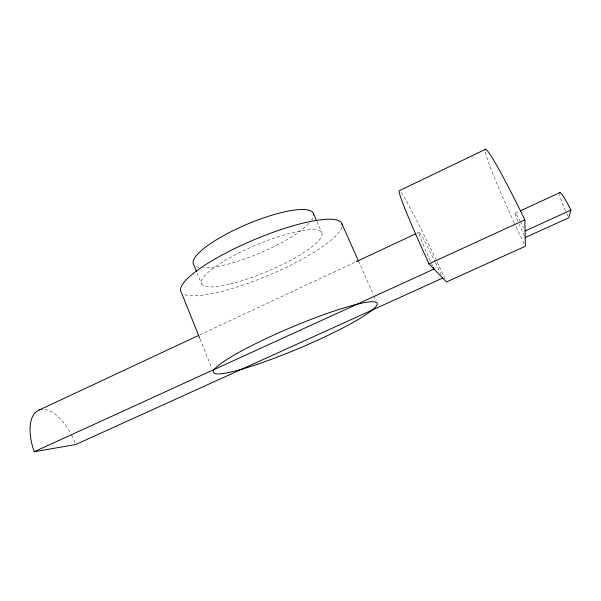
<?xml version="1.0" encoding="UTF-8"?>
<svg xmlns="http://www.w3.org/2000/svg" width="601" height="601" viewBox="0 0 601 601"><rect width="100%" height="100%" fill="white"/><g stroke="black" fill="none" stroke-linecap="round" stroke-linejoin="round"><path stroke-width="0.45" stroke-dasharray="3 2.25" d="M199.908 334.81L355.416 262.036M416.606 233.406L419.152 232.211M515.297 213.197L519.519 211.251M358.474 261.097L373.484 294.888M373.86 295.73L376.106 300.793M316.967 221.604L321.79 232.61M197.06 272.922L201.568 284.025M200.103 339.122L211.92 368.578M44.812 409.476A41.612 20.622 66.9 0 1 70.723 433.501M71.527 435.019A41.612 20.622 66.9 0 1 75.08 442.922M432.562 265.807A46.059 2.043 64.9 0 1 431.473 263.411M430.414 261.059A46.059 2.043 64.9 0 1 419.107 232.196A46.059 2.043 64.9 0 1 435.034 261.758M435.44 262.592A46.059 2.043 64.9 0 1 441.344 275.07M568.08 216.18A23.777 2.622 64.4 0 1 566.585 213.039M565.518 210.718A23.777 2.622 64.4 0 1 559.576 194.807M524.177 243.751A94.507 5.484 64.6 0 1 514.651 223.595M514.268 222.761A94.507 5.484 64.6 0 1 485.255 151.985M524.478 236.013A23.514 1.36 64.6 0 1 519.151 224.398M517.792 221.221A23.514 1.36 64.6 0 1 519.918 220.77M520.301 221.506A23.514 1.36 64.6 0 1 523.539 227.839M341.901 227.05A87.355 19.187 -22.9 0 1 269.098 275.07A87.355 19.187 -22.9 0 1 183.485 294.114M401.107 192.395A92.456 4.109 64.9 0 1 436.431 260.496M437.205 262.126A92.456 4.109 64.9 0 1 444.95 278.639M313.053 217.637A65.103 15.761 -22.9 0 1 311.461 220.402M308.937 223.444A65.103 15.761 -22.9 0 1 259.166 253.359A65.103 15.761 -22.9 0 1 203.326 267.873M199.119 267.46A65.103 15.761 -22.9 0 1 195.798 266.393M230.175 284.033A65.389 14.334 -22.9 0 0 322.121 234.503A65.389 14.334 -22.9 0 0 232.64 256.221A65.389 14.334 -22.9 0 0 230.175 284.033"/><path stroke-width="0.9" d="M559.426 192.981A23.777 2.622 64.4 0 1 570.95 210.087L568.839 217.727L525.214 237.545M485.525 149.273L399.192 190.787A92.456 4.109 64.9 0 0 429.001 263.816L446.483 281.944L525.387 246.26L524.868 219.831A94.507 5.484 64.6 0 0 485.045 149.927M39.29 409.972L198.21 335.606M356.273 261.638L415.757 233.797M520.361 210.868L559.989 192.575M429.001 263.816L524.868 219.831M41.95 409.394A41.612 20.622 66.9 0 0 34.212 451.727L434.042 269.038A46.059 2.043 64.9 0 1 433.298 267.422M525.086 231.002L570.95 210.087M442.719 278.038L75.688 444.545L34.212 451.727M341.871 223.685L358.474 261.097M313.256 213.137L316.592 220.762M196.362 271.209L193.582 264.38A65.103 15.761 -22.9 0 1 249.971 223.039A65.103 15.761 -22.9 0 1 313.662 215.203M199.75 338.258L181.329 292.334A87.355 19.187 -22.9 0 1 255.763 239.048A87.355 19.187 -22.9 0 1 342.157 225.375M257.296 364.304A88.94 11.179 -22.9 0 0 377.233 303.332A88.94 11.179 -22.9 0 0 251.256 345.845A88.94 11.179 -22.9 0 0 257.296 364.304"/></g></svg>
